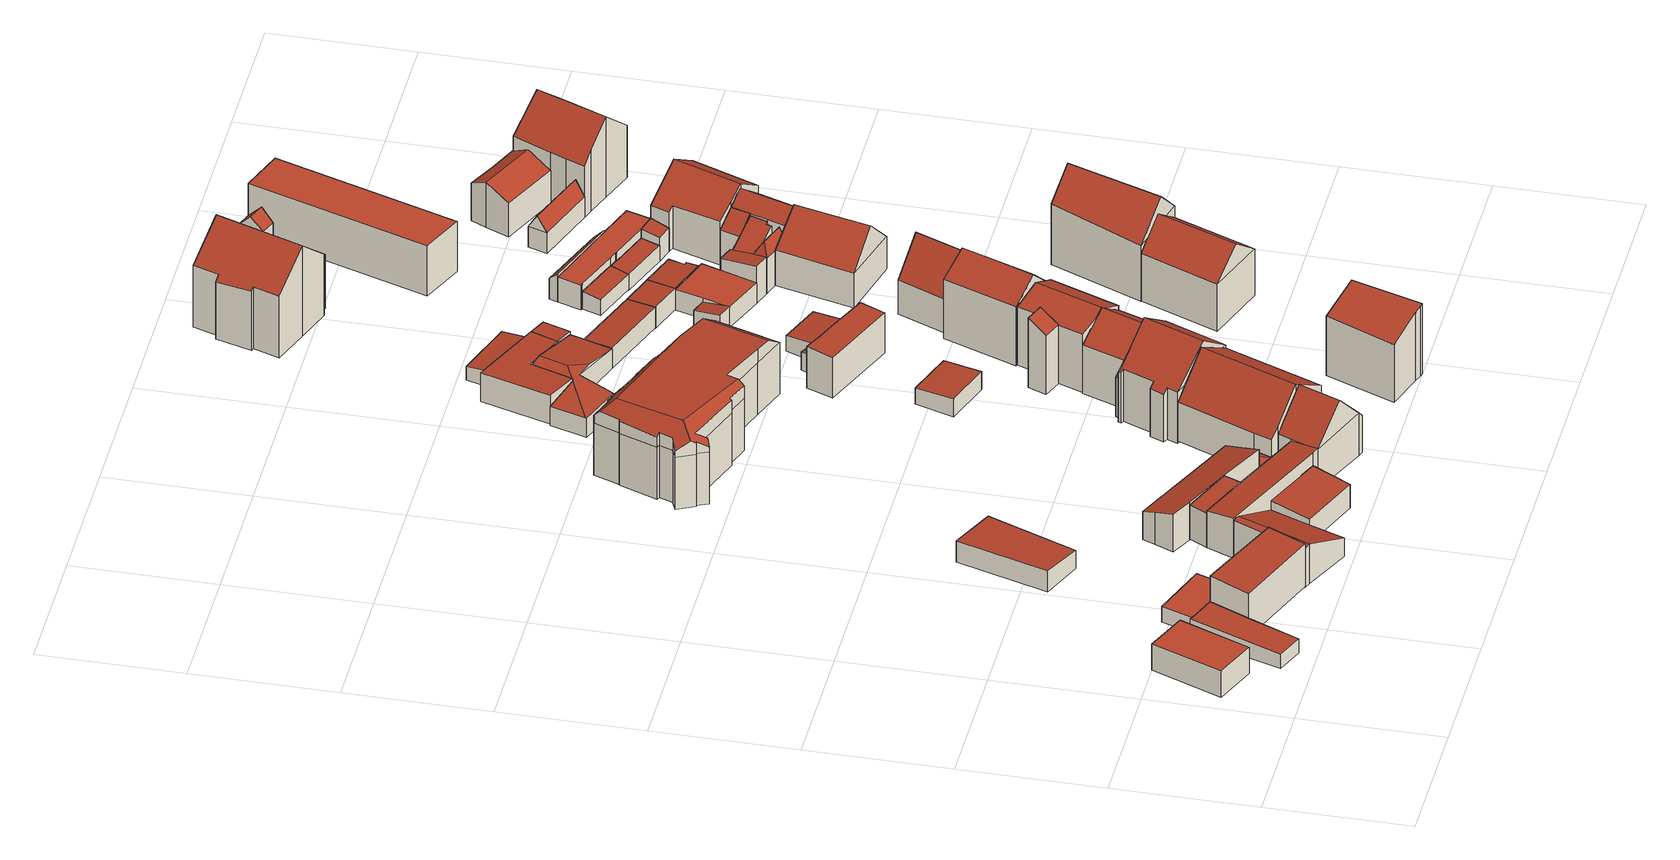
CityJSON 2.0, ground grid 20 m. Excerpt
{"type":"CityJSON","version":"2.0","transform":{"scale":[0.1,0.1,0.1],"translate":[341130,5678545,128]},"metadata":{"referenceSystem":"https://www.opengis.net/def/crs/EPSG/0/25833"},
"CityObjects":{
"building1":{"type":"Building","attributes":{"Dachtyp_tdc":"tdcPolyFlatRoof","Gemeindeschluessel":14729160,"Dachneigung":0,"QualitaetDacherkennung":86,"Geometrietyp2DReferenz":"3000","function":"31001_9998","roofType":"1000","measuredHeight":4.12},"geometry":[{"type":"MultiSurface","lod":"2","boundaries":[[[0,1,2,3]],[[1,4,5,2]],[[4,6,7,5]],[[6,0,3,7]],[[6,4,1,0]],[[3,2,5,7]]],"semantics":{"surfaces":[{"type":"WallSurface"},{"type":"RoofSurface"},{"type":"GroundSurface"}],"values":[0,0,0,0,1,2]}}]},
"building2":{"type":"Building","attributes":{"Dachtyp_tdc":"tdcPolyFlatRoof","Gemeindeschluessel":14729160,"Dachneigung":3.44,"QualitaetDacherkennung":68,"Geometrietyp2DReferenz":"3000","function":"31001_9998","roofType":"2100","measuredHeight":3},"geometry":[{"type":"MultiSurface","lod":"2","boundaries":[[[8,9,10,11]],[[9,12,13,10]],[[12,14,15,13]],[[14,16,17,15]],[[16,18,19,17]],[[18,8,11,19]],[[18,16,14,12,9,8]],[[11,10,13,15,17,19]]],"semantics":{"surfaces":[{"type":"WallSurface"},{"type":"RoofSurface"},{"type":"GroundSurface"}],"values":[0,0,0,0,0,0,1,2]}}]},
"building3":{"type":"Building","attributes":{"Dachtyp_tdc":"tdcPolyFlatRoof","Gemeindeschluessel":14729160,"Dachneigung":0,"QualitaetDacherkennung":37,"Geometrietyp2DReferenz":"3000","function":"31001_9998","roofType":"1000","measuredHeight":2.38},"geometry":[{"type":"MultiSurface","lod":"2","boundaries":[[[20,21,22,23]],[[21,24,25,22]],[[24,26,27,25]],[[26,28,29,27]],[[28,20,23,29]],[[28,26,24,21,20]],[[23,22,25,27,29]]],"semantics":{"surfaces":[{"type":"WallSurface"},{"type":"RoofSurface"},{"type":"GroundSurface"}],"values":[0,0,0,0,0,1,2]}}]},
"building4":{"type":"Building","attributes":{"Dachtyp_tdc":"tdcPolyFlatRoof","Gemeindeschluessel":14729160,"Dachneigung":4.87,"QualitaetDacherkennung":68,"Geometrietyp2DReferenz":"3000","function":"31001_9998","roofType":"2100","measuredHeight":7.23},"geometry":[{"type":"MultiSurface","lod":"2","boundaries":[[[30,31,32,33]],[[31,34,35,32]],[[34,36,37,35]],[[36,38,39,37]],[[38,40,41,39]],[[40,30,33,41]],[[40,38,36,34,31,30]],[[33,32,35,37,39,41]]],"semantics":{"surfaces":[{"type":"WallSurface"},{"type":"RoofSurface"},{"type":"GroundSurface"}],"values":[0,0,0,0,0,0,1,2]}}]},
"building5":{"type":"Building","attributes":{"Dachtyp_tdc":"tdcPolyFlatRoof","Gemeindeschluessel":14729160,"Dachneigung":4.05,"QualitaetDacherkennung":75,"Geometrietyp2DReferenz":"3000","function":"31001_9998","roofType":"2100","measuredHeight":3.33},"geometry":[{"type":"MultiSurface","lod":"2","boundaries":[[[42,43,44,45]],[[43,46,47,44]],[[46,48,49,47]],[[48,42,45,49]],[[48,46,43,42]],[[45,44,47,49]]],"semantics":{"surfaces":[{"type":"WallSurface"},{"type":"RoofSurface"},{"type":"GroundSurface"}],"values":[0,0,0,0,1,2]}}]},
"building6":{"type":"Building","attributes":{"Gemeindeschluessel":14729160,"Geometrietyp2DReferenz":"3000","function":"31001_9998","roofType":"9999"},"children":["building6-1","building6-2"]},
"building6-1":{"type":"BuildingPart","attributes":{"Dachtyp_tdc":"tdcPolyFlatRoof","Dachneigung":6,"QualitaetDacherkennung":75,"Geometrietyp2DReferenz":"3000","roofType":"2100","measuredHeight":4.35},"parents":["building6"],"geometry":[{"type":"MultiSurface","lod":"2","boundaries":[[[50,51,52,53,54]],[[51,55,56,52]],[[55,57,58,59,56]],[[55,51,50,57]],[[59,53,52,56]],[[54,58,57,50]],[[54,53,59,58]]],"semantics":{"surfaces":[{"type":"WallSurface"},{"type":"RoofSurface"},{"type":"GroundSurface"},{"type":"ClosureSurface"}],"values":[0,0,0,1,2,0,3]}}]},
"building6-2":{"type":"BuildingPart","attributes":{"Dachtyp_tdc":"tdcGableRoof","Dachneigung":23.96,"QualitaetDacherkennung":10,"Geometrietyp2DReferenz":"3000","roofType":"3100","measuredHeight":6.24},"parents":["building6"],"geometry":[{"type":"MultiSurface","lod":"2","boundaries":[[[60,61,62,63]],[[61,64,65,62]],[[64,66,67,65]],[[66,68,69,67]],[[68,70,71,69]],[[70,54,53,71]],[[58,60,63,59]],[[70,68,66,64,61]],[[61,60,58,54,70]],[[63,62,65,67,69,71,53,59]],[[58,59,53,54]]],"semantics":{"surfaces":[{"type":"WallSurface"},{"type":"RoofSurface"},{"type":"GroundSurface"},{"type":"ClosureSurface"}],"values":[0,0,0,0,0,0,0,1,1,2,3]}}]},
"building7":{"type":"Building","attributes":{"Dachtyp_tdc":"tdcPolyFlatRoof","Gemeindeschluessel":14729160,"Dachneigung":3.87,"QualitaetDacherkennung":43,"Geometrietyp2DReferenz":"3000","function":"31001_9998","roofType":"2100","measuredHeight":5.75},"geometry":[{"type":"MultiSurface","lod":"2","boundaries":[[[72,73,74,75]],[[73,76,77,74]],[[76,78,79,77]],[[78,72,75,79]],[[78,76,73,72]],[[75,74,77,79]]],"semantics":{"surfaces":[{"type":"WallSurface"},{"type":"RoofSurface"},{"type":"GroundSurface"}],"values":[0,0,0,0,1,2]}}]},
"building8":{"type":"Building","attributes":{"Dachtyp_tdc":"tdcPolyFlatRoof","Gemeindeschluessel":14729160,"Dachneigung":7.67,"QualitaetDacherkennung":51,"Geometrietyp2DReferenz":"3000","function":"31001_9998","roofType":"2100","measuredHeight":6.24},"geometry":[{"type":"MultiSurface","lod":"2","boundaries":[[[80,81,74,82]],[[81,83,75,74]],[[83,84,85,75]],[[84,86,87,85]],[[86,88,89,87]],[[88,80,82,89]],[[88,86,84,83,81,80]],[[82,74,75,85,87,89]]],"semantics":{"surfaces":[{"type":"WallSurface"},{"type":"RoofSurface"},{"type":"GroundSurface"}],"values":[0,0,0,0,0,0,1,2]}}]},
"building9":{"type":"Building","attributes":{"Dachtyp_tdc":"tdcPolyFlatRoof","Gemeindeschluessel":14729160,"Dachneigung":16.66,"QualitaetDacherkennung":74,"Geometrietyp2DReferenz":"3000","function":"31001_9998","roofType":"2100","measuredHeight":6.03},"geometry":[{"type":"MultiSurface","lod":"2","boundaries":[[[90,91,92,93]],[[91,94,95,92]],[[94,96,97,95]],[[96,98,99,97]],[[98,100,101,99]],[[100,78,102,101]],[[78,103,104,102]],[[103,90,93,104]],[[103,78,100,98,96,94,91,90]],[[93,92,95,97,99,101,102,104]]],"semantics":{"surfaces":[{"type":"WallSurface"},{"type":"RoofSurface"},{"type":"GroundSurface"}],"values":[0,0,0,0,0,0,0,0,1,2]}}]},
"building10":{"type":"Building","attributes":{"Dachtyp_tdc":"tdcFreeFormRoof","Gemeindeschluessel":14729160,"Dachneigung":14.47,"QualitaetDacherkennung":36,"Geometrietyp2DReferenz":"3000","function":"31001_9998","roofType":"5000","measuredHeight":3.43},"geometry":[{"type":"MultiSurface","lod":"2","boundaries":[[[105,106,107,108]],[[106,109,110,107]],[[109,111,112,110]],[[111,113,114,112]],[[113,115,116,114]],[[115,117,118,116]],[[117,105,108,118]],[[119,117,115]],[[120,119,115,113]],[[121,120,113,111]],[[121,111,109]],[[106,105,119,120,121,109]],[[119,105,117]],[[108,107,110,112,114,116,118]]],"semantics":{"surfaces":[{"type":"WallSurface"},{"type":"RoofSurface"},{"type":"GroundSurface"}],"values":[0,0,0,0,0,0,0,1,1,1,1,1,1,2]}}]},
"building11":{"type":"Building","attributes":{"Dachtyp_tdc":"tdcFreeFormRoof","Gemeindeschluessel":14729160,"Dachneigung":46.36,"QualitaetDacherkennung":58,"Geometrietyp2DReferenz":"3000","function":"31001_9998","roofType":"5000","measuredHeight":11.11},"geometry":[{"type":"MultiSurface","lod":"2","boundaries":[[[122,123,124,125]],[[123,126,127,124]],[[126,128,129,127]],[[128,130,131,129]],[[130,132,133,131]],[[132,122,125,133]],[[132,130,128,134,135]],[[135,134,126,123,122]],[[122,132,135]],[[128,126,134]],[[125,124,127,129,131,133]]],"semantics":{"surfaces":[{"type":"WallSurface"},{"type":"RoofSurface"},{"type":"GroundSurface"}],"values":[0,0,0,0,0,0,1,1,0,0,2]}}]},
"building12":{"type":"Building","attributes":{"Dachtyp_tdc":"tdcGableRoof","Gemeindeschluessel":14729160,"Dachneigung":46.3,"QualitaetDacherkennung":53,"Geometrietyp2DReferenz":"3000","function":"31001_9998","roofType":"3100","measuredHeight":11.63},"geometry":[{"type":"MultiSurface","lod":"2","boundaries":[[[136,137,138,139,140,141,142,143]],[[144,145,137,136]],[[145,146,138,137]],[[146,147,139,138]],[[147,148,140,139]],[[148,149,141,140]],[[149,150,142,141]],[[150,151,143,142]],[[151,144,136,143]],[[149,148,147,146,145,144]],[[144,151,150,149]]],"semantics":{"surfaces":[{"type":"GroundSurface"},{"type":"WallSurface"},{"type":"RoofSurface"}],"values":[0,1,1,1,1,1,1,1,1,2,2]}}]},
"building13":{"type":"Building","attributes":{"Dachtyp_tdc":"tdcFreeFormRoof","Gemeindeschluessel":14729160,"Dachneigung":4.68,"QualitaetDacherkennung":26,"Geometrietyp2DReferenz":"3000","function":"31001_9998","roofType":"5000","measuredHeight":11.89},"geometry":[{"type":"MultiSurface","lod":"2","boundaries":[[[152,153,154,155]],[[153,156,157,154]],[[156,158,159,157]],[[158,160,161,159]],[[160,162,163,161]],[[162,164,165,163]],[[164,166,167,165]],[[166,168,169,167]],[[168,170,171,169]],[[170,172,173,171]],[[172,174,175,173]],[[174,176,177,175]],[[176,178,179,177]],[[178,180,181,179]],[[180,182,183,181]],[[182,184,185,183]],[[184,186,187,185]],[[186,188,189,187]],[[188,190,191,189]],[[190,192,193,191]],[[192,194,195,193]],[[194,196,197,195]],[[196,198,199,197]],[[198,200,201,199]],[[200,202,203,201]],[[202,204,205,203]],[[204,206,207,205]],[[206,208,209,207]],[[208,210,211,209]],[[210,152,155,211]],[[172,212,213,174]],[[214,215,216,217,218,219,220,221,222,223,224]],[[225,226,227,228,229,230,231,219,218,232]],[[233,234,235,236,237,238,239,240,241,242,225,232]],[[243,233,232,218,217,244,245,213,212]],[[176,245,244,178]],[[174,213,245,176]],[[178,244,217,180]],[[166,234,233,243,168]],[[168,243,212,170]],[[210,242,241,152]],[[208,226,225,242,210]],[[152,241,240,153]],[[153,240,239,156]],[[156,239,238,158]],[[158,238,237,160]],[[160,237,236,162]],[[162,236,235,164]],[[164,235,234,166]],[[198,231,230,200]],[[196,220,219,231,198]],[[200,230,229,202]],[[202,229,228,204]],[[204,228,227,206]],[[206,227,226,208]],[[188,224,223,190]],[[186,214,224,188]],[[190,223,222,192]],[[192,222,221,194]],[[194,221,220,196]],[[184,215,214,186]],[[182,216,215,184]],[[180,217,216,182]],[[170,212,172]],[[155,154,157,159,161,163,165,167,169,171,173,175,177,179,181,183,185,187,189,191,193,195,197,199,201,203,205,207,209,211]]],"semantics":{"surfaces":[{"type":"WallSurface"},{"type":"RoofSurface"},{"type":"GroundSurface"}],"values":[0,0,0,0,0,0,0,0,0,0,0,0,0,0,0,0,0,0,0,0,0,0,0,0,0,0,0,0,0,0,1,1,1,1,1,0,0,0,0,0,0,0,0,0,0,0,0,0,0,0,0,0,0,0,0,0,0,0,0,0,0,0,0,0,2]}}]},
"building14":{"type":"Building","attributes":{"Dachtyp_tdc":"tdcFreeFormRoof","Gemeindeschluessel":14729160,"Dachneigung":38.47,"QualitaetDacherkennung":41,"Geometrietyp2DReferenz":"3000","function":"31001_9998","roofType":"5000","measuredHeight":12.62},"geometry":[{"type":"MultiSurface","lod":"2","boundaries":[[[246,247,248,249]],[[247,250,251,248]],[[250,252,253,251]],[[252,254,255,253]],[[254,256,257,255]],[[256,258,259,257]],[[258,260,261,259]],[[260,262,263,261]],[[262,264,265,263]],[[264,266,267,265]],[[266,268,269,267]],[[268,246,249,269]],[[268,266,270,271]],[[271,270,264,262,260,258,256,254,252,250,247,246]],[[266,264,270]],[[246,268,271]],[[249,248,251,253,255,257,259,261,263,265,267,269]]],"semantics":{"surfaces":[{"type":"WallSurface"},{"type":"RoofSurface"},{"type":"GroundSurface"}],"values":[0,0,0,0,0,0,0,0,0,0,0,0,1,1,0,0,2]}}]},
"building15":{"type":"Building","attributes":{"Dachtyp_tdc":"tdcGableRoof","Gemeindeschluessel":14729160,"Dachneigung":34,"QualitaetDacherkennung":40,"Geometrietyp2DReferenz":"3000","function":"31001_9998","roofType":"3100","measuredHeight":10.66},"geometry":[{"type":"MultiSurface","lod":"2","boundaries":[[[272,273,274,275]],[[273,276,277,274]],[[276,278,279,277]],[[278,280,281,279]],[[280,282,267,281]],[[282,283,284,267]],[[283,285,265,284]],[[285,286,263,265]],[[286,272,275,263]],[[283,282,280,278]],[[278,276,273,272,286,285,283]],[[275,274,277,279,281,267,284,265,263]]],"semantics":{"surfaces":[{"type":"WallSurface"},{"type":"RoofSurface"},{"type":"GroundSurface"}],"values":[0,0,0,0,0,0,0,0,0,1,1,2]}}]},
"building16":{"type":"Building","attributes":{"Dachtyp_tdc":"tdcPolyFlatRoof","Gemeindeschluessel":14729160,"Dachneigung":2.87,"QualitaetDacherkennung":85,"Geometrietyp2DReferenz":"3000","function":"31001_9998","roofType":"2100","measuredHeight":2.83},"geometry":[{"type":"MultiSurface","lod":"2","boundaries":[[[287,288,289,290]],[[288,291,292,289]],[[291,293,294,292]],[[293,287,290,294]],[[293,291,288,287]],[[290,289,292,294]]],"semantics":{"surfaces":[{"type":"WallSurface"},{"type":"RoofSurface"},{"type":"GroundSurface"}],"values":[0,0,0,0,1,2]}}]},
"building17":{"type":"Building","attributes":{"Dachtyp_tdc":"tdcPolyFlatRoof","Gemeindeschluessel":14729160,"Dachneigung":15.52,"QualitaetDacherkennung":63,"Geometrietyp2DReferenz":"3000","function":"31001_9998","roofType":"2100","measuredHeight":11.02},"geometry":[{"type":"MultiSurface","lod":"2","boundaries":[[[295,296,297,298]],[[296,299,300,297]],[[299,301,302,300]],[[301,303,304,302]],[[303,305,306,304]],[[305,295,298,306]],[[305,303,301,299,296,295]],[[298,297,300,302,304,306]]],"semantics":{"surfaces":[{"type":"WallSurface"},{"type":"RoofSurface"},{"type":"GroundSurface"}],"values":[0,0,0,0,0,0,1,2]}}]},
"building18":{"type":"Building","attributes":{"Dachtyp_tdc":"tdcFreeFormRoof","Gemeindeschluessel":14729160,"Dachneigung":10.01,"QualitaetDacherkennung":41,"Geometrietyp2DReferenz":"3000","function":"31001_9998","roofType":"5000","measuredHeight":4.33},"geometry":[{"type":"MultiSurface","lod":"2","boundaries":[[[307,308,309,310]],[[308,311,312,309]],[[311,313,314,312]],[[313,315,316,314]],[[315,317,318,316]],[[317,319,320,318]],[[319,321,322,320]],[[321,323,324,322]],[[323,325,326,324]],[[325,307,310,326]],[[311,327,328,329,315,313]],[[308,307,325,323,330,328,327]],[[328,330,321,319,317,329]],[[311,308,327]],[[317,315,329]],[[323,321,330]],[[310,309,312,314,316,318,320,322,324,326]]],"semantics":{"surfaces":[{"type":"WallSurface"},{"type":"RoofSurface"},{"type":"GroundSurface"}],"values":[0,0,0,0,0,0,0,0,0,0,1,1,1,0,0,0,2]}}]},
"building19":{"type":"Building","attributes":{"Dachtyp_tdc":"tdcPolyFlatRoof","Gemeindeschluessel":14729160,"Dachneigung":4.34,"QualitaetDacherkennung":82,"Geometrietyp2DReferenz":"3000","function":"31001_9998","roofType":"2100","measuredHeight":4.58},"geometry":[{"type":"MultiSurface","lod":"2","boundaries":[[[331,332,333,334]],[[332,335,336,333]],[[335,337,338,336]],[[337,339,340,338]],[[339,341,342,340]],[[341,343,344,342]],[[343,331,334,344]],[[343,341,339,337,335,332,331]],[[334,333,336,338,340,342,344]]],"semantics":{"surfaces":[{"type":"WallSurface"},{"type":"RoofSurface"},{"type":"GroundSurface"}],"values":[0,0,0,0,0,0,0,1,2]}}]},
"building20":{"type":"Building","attributes":{"Gemeindeschluessel":14729160,"Geometrietyp2DReferenz":"3000","function":"31001_9998","roofType":"9999"},"children":["building20-1","building20-2"]},
"building20-1":{"type":"BuildingPart","attributes":{"Dachtyp_tdc":"tdcGableRoof","Dachneigung":12.67,"QualitaetDacherkennung":33,"Geometrietyp2DReferenz":"3000","roofType":"3100","measuredHeight":10.09},"parents":["building20"],"geometry":[{"type":"MultiSurface","lod":"2","boundaries":[[[345,346,347,348]],[[346,349,350,347]],[[351,352,353,354]],[[352,355,356,353]],[[355,357,358,356]],[[357,359,360,358]],[[359,361,362,360]],[[361,345,348,362]],[[357,355,352,351,349,346,345]],[[345,361,359,357]],[[348,347,350,354,353,356,358,360,362]],[[351,354,350,349]]],"semantics":{"surfaces":[{"type":"WallSurface"},{"type":"RoofSurface"},{"type":"GroundSurface"},{"type":"ClosureSurface"}],"values":[0,0,0,0,0,0,0,0,1,1,2,3]}}]},
"building20-2":{"type":"BuildingPart","attributes":{"Dachtyp_tdc":"tdcPolyFlatRoof","Dachneigung":30.16,"QualitaetDacherkennung":43,"Geometrietyp2DReferenz":"3000","roofType":"2100","measuredHeight":10.73},"parents":["building20"],"geometry":[{"type":"MultiSurface","lod":"2","boundaries":[[[363,364,365,366]],[[364,367,351,354,365]],[[368,363,366,350,349]],[[368,367,364,363]],[[366,365,354,350]],[[368,349,351,367]],[[349,350,354,351]]],"semantics":{"surfaces":[{"type":"WallSurface"},{"type":"RoofSurface"},{"type":"GroundSurface"},{"type":"ClosureSurface"}],"values":[0,0,0,1,2,0,3]}}]},
"building21":{"type":"Building","attributes":{"Dachtyp_tdc":"tdcPolyFlatRoof","Gemeindeschluessel":14729160,"Dachneigung":2.72,"QualitaetDacherkennung":70,"Geometrietyp2DReferenz":"3000","function":"31001_9998","roofType":"2100","measuredHeight":6.47},"geometry":[{"type":"MultiSurface","lod":"2","boundaries":[[[369,370,371,372]],[[370,373,374,371]],[[373,375,376,374]],[[375,377,378,376]],[[377,379,380,378]],[[379,381,382,380]],[[381,369,372,382]],[[381,379,377,375,373,370,369]],[[372,371,374,376,378,380,382]]],"semantics":{"surfaces":[{"type":"WallSurface"},{"type":"RoofSurface"},{"type":"GroundSurface"}],"values":[0,0,0,0,0,0,0,1,2]}}]},
"building22":{"type":"Building","attributes":{"Dachtyp_tdc":"tdcPolyFlatRoof","Gemeindeschluessel":14729160,"Dachneigung":6.96,"QualitaetDacherkennung":75,"Geometrietyp2DReferenz":"3000","function":"31001_9998","roofType":"2100","measuredHeight":2.66},"geometry":[{"type":"MultiSurface","lod":"2","boundaries":[[[383,384,338,385]],[[384,386,336,338]],[[386,387,388,336]],[[387,383,385,388]],[[387,386,384,383]],[[385,338,336,388]]],"semantics":{"surfaces":[{"type":"WallSurface"},{"type":"RoofSurface"},{"type":"GroundSurface"}],"values":[0,0,0,0,1,2]}}]},
"building23":{"type":"Building","attributes":{"Gemeindeschluessel":14729160,"Geometrietyp2DReferenz":"3000","function":"31001_9998","roofType":"9999"},"children":["building23-1","building23-2"]},
"building23-1":{"type":"BuildingPart","attributes":{"Dachtyp_tdc":"tdcPolyFlatRoof","Dachneigung":6.42,"QualitaetDacherkennung":78,"Geometrietyp2DReferenz":"3000","roofType":"2100","measuredHeight":3.15},"parents":["building23"],"geometry":[{"type":"MultiSurface","lod":"2","boundaries":[[[389,390,391,380,382]],[[392,393,394,395]],[[393,396,397,394]],[[396,389,382,397]],[[396,393,392,390,389]],[[382,380,395,394,397]],[[392,391,390]],[[392,395,380,391]]],"semantics":{"surfaces":[{"type":"WallSurface"},{"type":"RoofSurface"},{"type":"GroundSurface"},{"type":"ClosureSurface"}],"values":[0,0,0,0,1,2,0,3]}}]},
"building23-2":{"type":"BuildingPart","attributes":{"Dachtyp_tdc":"tdcPolyFlatRoof","Dachneigung":4.21,"QualitaetDacherkennung":54,"Geometrietyp2DReferenz":"3000","roofType":"2100","measuredHeight":3.01},"parents":["building23"],"geometry":[{"type":"MultiSurface","lod":"2","boundaries":[[[398,399,400,378]],[[399,392,395,400]],[[391,398,378,380]],[[391,392,399,398]],[[378,400,395,380]],[[380,395,392,391]]],"semantics":{"surfaces":[{"type":"WallSurface"},{"type":"RoofSurface"},{"type":"GroundSurface"},{"type":"ClosureSurface"}],"values":[0,0,0,1,2,3]}}]},
"building24":{"type":"Building","attributes":{"Dachtyp_tdc":"tdcFreeFormRoof","Gemeindeschluessel":14729160,"Dachneigung":42.78,"QualitaetDacherkennung":65,"Geometrietyp2DReferenz":"3000","function":"31001_9998","roofType":"5000","measuredHeight":11.61},"geometry":[{"type":"MultiSurface","lod":"2","boundaries":[[[401,402,360,403]],[[402,404,356,360]],[[404,405,406,356]],[[405,407,408,406]],[[407,401,403,408]],[[409,410,407,405,404]],[[402,401,410,409]],[[404,402,409]],[[401,407,410]],[[403,360,356,406,408]]],"semantics":{"surfaces":[{"type":"WallSurface"},{"type":"RoofSurface"},{"type":"GroundSurface"}],"values":[0,0,0,0,0,1,1,0,0,2]}}]},
"building25":{"type":"Building","attributes":{"Dachtyp_tdc":"tdcPolyFlatRoof","Gemeindeschluessel":14729160,"Dachneigung":4.88,"QualitaetDacherkennung":79,"Geometrietyp2DReferenz":"3000","function":"31001_9998","roofType":"2100","measuredHeight":3.66},"geometry":[{"type":"MultiSurface","lod":"2","boundaries":[[[411,339,412,413]],[[339,337,414,412]],[[337,415,416,414]],[[415,411,413,416]],[[415,337,339,411]],[[413,412,414,416]]],"semantics":{"surfaces":[{"type":"WallSurface"},{"type":"RoofSurface"},{"type":"GroundSurface"}],"values":[0,0,0,0,1,2]}}]},
"building26":{"type":"Building","attributes":{"Dachtyp_tdc":"tdcPolyFlatRoof","Gemeindeschluessel":14729160,"Dachneigung":4.42,"QualitaetDacherkennung":73,"Geometrietyp2DReferenz":"3000","function":"31001_9998","roofType":"2100","measuredHeight":3.27},"geometry":[{"type":"MultiSurface","lod":"2","boundaries":[[[417,418,419,420]],[[418,421,309,419]],[[421,422,310,309]],[[422,417,420,310]],[[422,421,418,417]],[[420,419,309,310]]],"semantics":{"surfaces":[{"type":"WallSurface"},{"type":"RoofSurface"},{"type":"GroundSurface"}],"values":[0,0,0,0,1,2]}}]},
"building27":{"type":"Building","attributes":{"Dachtyp_tdc":"tdcFreeFormRoof","Gemeindeschluessel":14729160,"Dachneigung":37.34,"QualitaetDacherkennung":79,"Geometrietyp2DReferenz":"3000","function":"31001_9998","roofType":"5000","measuredHeight":10.86},"geometry":[{"type":"MultiSurface","lod":"2","boundaries":[[[423,424,425,426]],[[424,427,428,425]],[[427,429,430,428]],[[429,423,426,430]],[[424,423,431,432]],[[432,431,429,427]],[[423,429,431]],[[427,424,432]],[[426,425,428,430]]],"semantics":{"surfaces":[{"type":"WallSurface"},{"type":"RoofSurface"},{"type":"GroundSurface"}],"values":[0,0,0,0,1,1,0,0,2]}}]},
"building28":{"type":"Building","attributes":{"Dachtyp_tdc":"tdcGableRoof","Gemeindeschluessel":14729160,"Dachneigung":50.17,"QualitaetDacherkennung":66,"Geometrietyp2DReferenz":"3000","function":"31001_9998","roofType":"3100","measuredHeight":10.27},"geometry":[{"type":"MultiSurface","lod":"2","boundaries":[[[433,434,403,435]],[[434,436,437,403]],[[436,438,439,437]],[[438,433,435,439]],[[436,434,440]],[[433,438,441]],[[434,433,441,440]],[[438,436,440,441]],[[435,403,437,439]]],"semantics":{"surfaces":[{"type":"WallSurface"},{"type":"RoofSurface"},{"type":"GroundSurface"}],"values":[0,0,0,0,0,0,1,1,2]}}]},
"building29":{"type":"Building","attributes":{"Dachtyp_tdc":"tdcPolyFlatRoof","Gemeindeschluessel":14729160,"Dachneigung":4.67,"QualitaetDacherkennung":73,"Geometrietyp2DReferenz":"3000","function":"31001_9998","roofType":"2100","measuredHeight":3.33},"geometry":[{"type":"MultiSurface","lod":"2","boundaries":[[[442,443,444,445]],[[443,418,446,444]],[[418,417,447,446]],[[417,442,445,447]],[[417,418,443,442]],[[445,444,446,447]]],"semantics":{"surfaces":[{"type":"WallSurface"},{"type":"RoofSurface"},{"type":"GroundSurface"}],"values":[0,0,0,0,1,2]}}]},
"building30":{"type":"Building","attributes":{"Gemeindeschluessel":14729160,"Geometrietyp2DReferenz":"3000","function":"31001_9998","roofType":"9999"},"children":["building30-1","building30-2"]},
"building30-1":{"type":"BuildingPart","attributes":{"Dachtyp_tdc":"tdcGableRoof","Dachneigung":38.92,"QualitaetDacherkennung":70,"Geometrietyp2DReferenz":"3000","roofType":"3100","measuredHeight":14.06},"parents":["building30"],"geometry":[{"type":"MultiSurface","lod":"2","boundaries":[[[448,449,450,451]],[[449,452,453,450]],[[452,454,455,453]],[[454,456,457,455]],[[456,458,459,457]],[[458,460,461,459]],[[460,462,463,461]],[[462,464,465,463]],[[464,466,467,465]],[[466,468,469,467]],[[468,470,471,469]],[[470,472,473,471]],[[472,474,475,476,473]],[[477,448,451,478]],[[472,470,468,466,464,462,460,458]],[[458,456,454,452,449,448,477,479,474,472]],[[451,450,453,455,457,459,461,463,465,467,469,471,473,476,478]],[[479,475,474]],[[477,478,476,475,479]]],"semantics":{"surfaces":[{"type":"WallSurface"},{"type":"RoofSurface"},{"type":"GroundSurface"},{"type":"ClosureSurface"}],"values":[0,0,0,0,0,0,0,0,0,0,0,0,0,0,1,1,2,0,3]}}]},
"building30-2":{"type":"BuildingPart","attributes":{"Dachtyp_tdc":"tdcGableRoof","Dachneigung":44.33,"QualitaetDacherkennung":83,"Geometrietyp2DReferenz":"3000","roofType":"3100","measuredHeight":11.37},"parents":["building30"],"geometry":[{"type":"MultiSurface","lod":"2","boundaries":[[[475,480,481,476]],[[480,482,483,481]],[[482,477,478,483]],[[482,480,484]],[[475,479,477,485]],[[480,475,485,484]],[[477,482,484,485]],[[476,481,483,478]],[[475,476,478,477,479]]],"semantics":{"surfaces":[{"type":"WallSurface"},{"type":"RoofSurface"},{"type":"GroundSurface"},{"type":"ClosureSurface"}],"values":[0,0,0,0,0,1,1,2,3]}}]},
"building31":{"type":"Building","attributes":{"Gemeindeschluessel":14729160,"Geometrietyp2DReferenz":"3000","function":"31001_9998","roofType":"9999"},"children":["building31-1","building31-2","building31-3","building31-4"]},
"building31-1":{"type":"BuildingPart","attributes":{"Dachtyp_tdc":"tdcPolyFlatRoof","Dachneigung":0,"QualitaetDacherkennung":59,"Geometrietyp2DReferenz":"3000","roofType":"1000","measuredHeight":3.17},"parents":["building31"],"geometry":[{"type":"MultiSurface","lod":"2","boundaries":[[[486,487,488,489]],[[490,491,492,493,494]],[[491,495,496,492]],[[495,497,498,496]],[[497,499,500,498]],[[499,501,502,500]],[[499,497,495,491,490,503,487,486,501]],[[502,489,488,493,492,496,498,500]],[[489,502,501,486]],[[494,503,490]],[[493,488,487,503,494]]],"semantics":{"surfaces":[{"type":"WallSurface"},{"type":"RoofSurface"},{"type":"GroundSurface"},{"type":"ClosureSurface"}],"values":[0,0,0,0,0,0,1,2,3,0,3]}}]},
"building31-2":{"type":"BuildingPart","attributes":{"Dachtyp_tdc":"tdcPolyFlatRoof","Dachneigung":7.96,"QualitaetDacherkennung":74,"Geometrietyp2DReferenz":"3000","roofType":"2100","measuredHeight":5.8},"parents":["building31"],"geometry":[{"type":"MultiSurface","lod":"2","boundaries":[[[504,505,506,507,508]],[[505,509,486,489,506]],[[510,511,512,513,502,501]],[[511,510,509,505,504]],[[507,506,489,502,513]],[[510,501,486,509]],[[501,502,489,486]],[[508,512,511,504]],[[508,507,513,512]]],"semantics":{"surfaces":[{"type":"WallSurface"},{"type":"RoofSurface"},{"type":"GroundSurface"},{"type":"ClosureSurface"}],"values":[0,0,0,1,2,0,3,0,3]}}]},
"building31-3":{"type":"BuildingPart","attributes":{"Dachtyp_tdc":"tdcPolyFlatRoof","Dachneigung":9.99,"QualitaetDacherkennung":69,"Geometrietyp2DReferenz":"3000","roofType":"2100","measuredHeight":3.34},"parents":["building31"],"geometry":[{"type":"MultiSurface","lod":"2","boundaries":[[[514,515,516,488,487]],[[515,517,518,516]],[[517,494,493,518]],[[517,515,514,503,494]],[[493,488,516,518]],[[487,503,514]],[[488,493,494,503,487]]],"semantics":{"surfaces":[{"type":"WallSurface"},{"type":"RoofSurface"},{"type":"GroundSurface"},{"type":"ClosureSurface"}],"values":[0,0,0,1,2,0,3]}}]},
"building31-4":{"type":"BuildingPart","attributes":{"Dachtyp_tdc":"tdcPolyFlatRoof","Dachneigung":32.51,"QualitaetDacherkennung":58,"Geometrietyp2DReferenz":"3000","roofType":"2100","measuredHeight":7.31},"parents":["building31"],"geometry":[{"type":"MultiSurface","lod":"2","boundaries":[[[512,519,520,513]],[[519,521,522,520]],[[521,523,524,522]],[[523,525,526,524]],[[525,527,528,526]],[[527,508,507,528]],[[527,525,523,521,519,512,508]],[[507,513,520,522,524,526,528]],[[513,507,508,512]]],"semantics":{"surfaces":[{"type":"WallSurface"},{"type":"RoofSurface"},{"type":"GroundSurface"},{"type":"ClosureSurface"}],"values":[0,0,0,0,0,0,1,2,3]}}]},
"building32":{"type":"Building","attributes":{"Dachtyp_tdc":"tdcPolyFlatRoof","Gemeindeschluessel":14729160,"Dachneigung":4.71,"QualitaetDacherkennung":66,"Geometrietyp2DReferenz":"3000","function":"31001_9998","roofType":"2100","measuredHeight":2.71},"geometry":[{"type":"MultiSurface","lod":"2","boundaries":[[[529,530,531,532]],[[530,533,534,531]],[[533,535,536,534]],[[535,529,532,536]],[[535,533,530,529]],[[532,531,534,536]]],"semantics":{"surfaces":[{"type":"WallSurface"},{"type":"RoofSurface"},{"type":"GroundSurface"}],"values":[0,0,0,0,1,2]}}]},
"building33":{"type":"Building","attributes":{"Dachtyp_tdc":"tdcPolyFlatRoof","Gemeindeschluessel":14729160,"Dachneigung":4.46,"QualitaetDacherkennung":79,"Geometrietyp2DReferenz":"3000","function":"31001_9998","roofType":"2100","measuredHeight":3.38},"geometry":[{"type":"MultiSurface","lod":"2","boundaries":[[[537,538,498,539]],[[538,540,496,498]],[[540,443,492,496]],[[443,442,541,492]],[[442,542,543,541]],[[542,544,545,543]],[[544,537,539,545]],[[544,542,442,443,540,538,537]],[[539,498,496,492,541,543,545]]],"semantics":{"surfaces":[{"type":"WallSurface"},{"type":"RoofSurface"},{"type":"GroundSurface"}],"values":[0,0,0,0,0,0,0,1,2]}}]},
"building34":{"type":"Building","attributes":{"Dachtyp_tdc":"tdcFreeFormRoof","Gemeindeschluessel":14729160,"Dachneigung":38.88,"QualitaetDacherkennung":58,"Geometrietyp2DReferenz":"3000","function":"31001_9998","roofType":"5000","measuredHeight":13.04},"geometry":[{"type":"MultiSurface","lod":"2","boundaries":[[[546,547,548,549]],[[547,550,551,548]],[[550,552,553,551]],[[552,546,549,553]],[[547,546,554,555]],[[555,554,552,550]],[[550,547,555]],[[546,552,554]],[[549,548,551,553]]],"semantics":{"surfaces":[{"type":"WallSurface"},{"type":"RoofSurface"},{"type":"GroundSurface"}],"values":[0,0,0,0,1,1,0,0,2]}}]},
"building35":{"type":"Building","attributes":{"Dachtyp_tdc":"tdcGableRoof","Gemeindeschluessel":14729160,"Dachneigung":40.11,"QualitaetDacherkennung":81,"Geometrietyp2DReferenz":"3000","function":"31001_9998","roofType":"3100","measuredHeight":9.63},"geometry":[{"type":"MultiSurface","lod":"2","boundaries":[[[556,557,558,559]],[[557,560,561,558]],[[560,562,563,561]],[[562,556,559,563]],[[560,557,564]],[[556,562,565]],[[557,556,565,564]],[[562,560,564,565]],[[559,558,561,563]]],"semantics":{"surfaces":[{"type":"WallSurface"},{"type":"RoofSurface"},{"type":"GroundSurface"}],"values":[0,0,0,0,0,0,1,1,2]}}]},
"building36":{"type":"Building","attributes":{"Dachtyp_tdc":"tdcPolyFlatRoof","Gemeindeschluessel":14729160,"Dachneigung":4.5,"QualitaetDacherkennung":53,"Geometrietyp2DReferenz":"3000","function":"31001_9998","roofType":"2100","measuredHeight":2.65},"geometry":[{"type":"MultiSurface","lod":"2","boundaries":[[[535,566,567,568]],[[566,569,570,567]],[[569,571,572,570]],[[571,573,574,572]],[[573,575,576,574]],[[575,535,568,576]],[[575,573,571,569,566,535]],[[568,567,570,572,574,576]]],"semantics":{"surfaces":[{"type":"WallSurface"},{"type":"RoofSurface"},{"type":"GroundSurface"}],"values":[0,0,0,0,0,0,1,2]}}]},
"building37":{"type":"Building","attributes":{"Gemeindeschluessel":14729160,"Geometrietyp2DReferenz":"3000","function":"31001_9998","roofType":"9999"},"children":["building37-1","building37-2"]},
"building37-1":{"type":"BuildingPart","attributes":{"Dachtyp_tdc":"tdcPolyFlatRoof","Dachneigung":39.62,"QualitaetDacherkennung":44,"Geometrietyp2DReferenz":"3000","roofType":"2100","measuredHeight":4.3},"parents":["building37"],"geometry":[{"type":"MultiSurface","lod":"2","boundaries":[[[577,578,579,580,581]],[[582,583,584,585,586]],[[583,577,581,584]],[[583,582,578,577]],[[581,580,585,584]],[[586,579,578,582]],[[586,585,580,579]]],"semantics":{"surfaces":[{"type":"WallSurface"},{"type":"RoofSurface"},{"type":"GroundSurface"},{"type":"ClosureSurface"}],"values":[0,0,0,1,2,0,3]}}]},
"building37-2":{"type":"BuildingPart","attributes":{"Dachtyp_tdc":"tdcPolyFlatRoof","Dachneigung":0,"QualitaetDacherkennung":44,"Geometrietyp2DReferenz":"3000","roofType":"1000","measuredHeight":3.9},"parents":["building37"],"geometry":[{"type":"MultiSurface","lod":"2","boundaries":[[[587,588,589,590]],[[588,591,592,589]],[[591,593,594,592]],[[593,595,534,594]],[[595,596,531,534]],[[596,597,598,531]],[[597,586,585,598]],[[579,599,600,580]],[[599,587,590,600]],[[599,579,586,597,596,595,593,591,588,587]],[[590,589,592,594,534,531,598,585,580,600]],[[580,585,586,579]]],"semantics":{"surfaces":[{"type":"WallSurface"},{"type":"RoofSurface"},{"type":"GroundSurface"},{"type":"ClosureSurface"}],"values":[0,0,0,0,0,0,0,0,0,1,2,3]}}]},
"building38":{"type":"Building","attributes":{"Gemeindeschluessel":14729160,"Geometrietyp2DReferenz":"3000","function":"31001_9998","roofType":"9999"},"children":["building38-1","building38-2"]},
"building38-1":{"type":"BuildingPart","attributes":{"Dachtyp_tdc":"tdcFreeFormRoof","Dachneigung":58.88,"QualitaetDacherkennung":22,"Geometrietyp2DReferenz":"3000","roofType":"5000","measuredHeight":7.23},"parents":["building38"],"geometry":[{"type":"MultiSurface","lod":"2","boundaries":[[[601,504,507,506]],[[504,602,528,507]],[[602,603,526,528]],[[603,604,524,526]],[[605,606,563,607]],[[606,601,506,563]],[[608,604,603,602,504,609]],[[504,601,609]],[[601,606,605,608,609]],[[506,507,528,526,524,610,607,563]],[[610,524,604,608]],[[605,607,610,608]]],"semantics":{"surfaces":[{"type":"WallSurface"},{"type":"RoofSurface"},{"type":"GroundSurface"},{"type":"ClosureSurface"}],"values":[0,0,0,0,0,0,1,1,1,2,3,3]}}]},
"building38-2":{"type":"BuildingPart","attributes":{"Dachtyp_tdc":"tdcGableRoof","Dachneigung":39.23,"QualitaetDacherkennung":81,"Geometrietyp2DReferenz":"3000","roofType":"3100","measuredHeight":9.38},"parents":["building38"],"geometry":[{"type":"MultiSurface","lod":"2","boundaries":[[[611,612,613,522]],[[612,614,615,613]],[[614,616,617,615]],[[616,618,559,617]],[[618,619,620,559]],[[619,621,605,607,620]],[[622,611,522,524,604]],[[619,618,616,614]],[[614,612,611,622,621,619]],[[522,613,615,617,559,620,607,610,524]],[[622,604,608,605,621]],[[604,524,610,608]],[[608,610,607,605]]],"semantics":{"surfaces":[{"type":"WallSurface"},{"type":"RoofSurface"},{"type":"GroundSurface"},{"type":"ClosureSurface"}],"values":[0,0,0,0,0,0,0,1,1,2,0,3,3]}}]},
"building39":{"type":"Building","attributes":{"Dachtyp_tdc":"tdcPolyFlatRoof","Gemeindeschluessel":14729160,"Dachneigung":39.77,"QualitaetDacherkennung":70,"Geometrietyp2DReferenz":"3000","function":"31001_9998","roofType":"2100","measuredHeight":7.54},"geometry":[{"type":"MultiSurface","lod":"2","boundaries":[[[623,624,520,522]],[[624,625,626,520]],[[625,627,613,626]],[[627,623,522,613]],[[627,625,624,623]],[[522,520,626,613]]],"semantics":{"surfaces":[{"type":"WallSurface"},{"type":"RoofSurface"},{"type":"GroundSurface"}],"values":[0,0,0,0,1,2]}}]},
"building40":{"type":"Building","attributes":{"Dachtyp_tdc":"tdcPolyFlatRoof","Gemeindeschluessel":14729160,"Dachneigung":8.71,"QualitaetDacherkennung":72,"Geometrietyp2DReferenz":"3000","function":"31001_9998","roofType":"2100","measuredHeight":4.12},"geometry":[{"type":"MultiSurface","lod":"2","boundaries":[[[628,629,574,576]],[[629,630,631,574]],[[630,632,633,631]],[[632,628,576,633]],[[632,630,629,628]],[[576,574,631,633]]],"semantics":{"surfaces":[{"type":"WallSurface"},{"type":"RoofSurface"},{"type":"GroundSurface"}],"values":[0,0,0,0,1,2]}}]},
"building41":{"type":"Building","attributes":{"Dachtyp_tdc":"tdcPolyFlatRoof","Gemeindeschluessel":14729160,"Dachneigung":0,"QualitaetDacherkennung":55,"Geometrietyp2DReferenz":"3000","function":"31001_9998","roofType":"1000","measuredHeight":7.8},"geometry":[{"type":"MultiSurface","lod":"2","boundaries":[[[634,635,636,637]],[[635,638,639,636]],[[638,640,641,639]],[[640,634,637,641]],[[640,638,635,634]],[[637,636,639,641]]],"semantics":{"surfaces":[{"type":"WallSurface"},{"type":"RoofSurface"},{"type":"GroundSurface"}],"values":[0,0,0,0,1,2]}}]},
"building42":{"type":"Building","attributes":{"Dachtyp_tdc":"tdcGableRoof","Gemeindeschluessel":14729160,"Dachneigung":32.39,"QualitaetDacherkennung":85,"Geometrietyp2DReferenz":"3000","function":"31001_9998","roofType":"3100","measuredHeight":9.84},"geometry":[{"type":"MultiSurface","lod":"2","boundaries":[[[642,643,613,644]],[[643,645,626,613]],[[645,646,647,626]],[[646,648,633,647]],[[648,649,631,633]],[[649,650,651,631]],[[650,652,653,651]],[[652,654,655,653]],[[654,656,617,655]],[[656,642,644,617]],[[652,650,649,648,646,645,643,642]],[[642,656,654,652]],[[644,613,626,647,633,631,651,653,655,617]]],"semantics":{"surfaces":[{"type":"WallSurface"},{"type":"RoofSurface"},{"type":"GroundSurface"}],"values":[0,0,0,0,0,0,0,0,0,0,1,1,2]}}]},
"building43":{"type":"Building","attributes":{"Dachtyp_tdc":"tdcFreeFormRoof","Gemeindeschluessel":14729160,"Dachneigung":57.53,"QualitaetDacherkennung":9,"Geometrietyp2DReferenz":"3000","function":"31001_9998","roofType":"5000","measuredHeight":5.39},"geometry":[{"type":"MultiSurface","lod":"2","boundaries":[[[657,658,659,660]],[[658,661,662,659]],[[661,663,664,662]],[[663,657,660,664]],[[665,663,661]],[[666,665,661,658]],[[666,658,657]],[[665,666,657,663]],[[660,659,662,664]]],"semantics":{"surfaces":[{"type":"WallSurface"},{"type":"RoofSurface"},{"type":"GroundSurface"}],"values":[0,0,0,0,0,1,0,1,2]}}]},
"building44":{"type":"Building","attributes":{"Gemeindeschluessel":14729160,"Geometrietyp2DReferenz":"3000","function":"31001_9998","roofType":"9999"},"children":["building44-1","building44-2"]},
"building44-1":{"type":"BuildingPart","attributes":{"Dachtyp_tdc":"tdcGableRoof","Dachneigung":40.52,"QualitaetDacherkennung":60,"Geometrietyp2DReferenz":"3000","roofType":"3100","measuredHeight":12.46},"parents":["building44"],"geometry":[{"type":"MultiSurface","lod":"2","boundaries":[[[667,668,669,670,662]],[[671,672,673,674,675]],[[672,676,677,673]],[[676,678,679,677]],[[678,680,681,679]],[[680,682,683,681]],[[682,684,685,683]],[[684,686,664,685]],[[686,667,662,664]],[[682,680,678,676]],[[676,672,671,668,667,686,684,682]],[[662,670,687,674,673,677,679,681,683,685,664]],[[675,688,669,668,671]],[[675,674,687,688]],[[687,670,669,688]]],"semantics":{"surfaces":[{"type":"WallSurface"},{"type":"RoofSurface"},{"type":"GroundSurface"},{"type":"ClosureSurface"}],"values":[0,0,0,0,0,0,0,0,0,1,1,2,0,3,3]}}]},
"building44-2":{"type":"BuildingPart","attributes":{"Dachtyp_tdc":"tdcGableRoof","Dachneigung":26.7,"QualitaetDacherkennung":76,"Geometrietyp2DReferenz":"3000","roofType":"3100","measuredHeight":6.96},"parents":["building44"],"geometry":[{"type":"MultiSurface","lod":"2","boundaries":[[[689,675,674,690]],[[669,691,692,670]],[[691,693,694,692]],[[693,695,696,694]],[[695,697,698,696]],[[697,689,690,698]],[[693,691,669,688]],[[688,675,689,697,695,693]],[[690,674,687,670,692,694,696,698]],[[687,674,675,688]],[[687,688,669,670]]],"semantics":{"surfaces":[{"type":"WallSurface"},{"type":"RoofSurface"},{"type":"GroundSurface"},{"type":"ClosureSurface"}],"values":[0,0,0,0,0,0,1,1,2,3,3]}}]}
},
"vertices":[
[6,97,57],[46,196,57],[46,196,16],[6,97,16],[105,172,57],[105,172,16],[65,73,57],[65,73,16],
[131,23,32],[92,38,32],[92,38,10],[131,23,10],[133,165,40],[133,165,10],[145,160,40],[145,160,10],[176,148,40],[176,148,10],[155,93,37],[155,93,10],
[243,180,33],[224,128,33],[224,128,9],[243,180,9],[176,148,33],[176,148,9],[145,160,33],[145,160,9],[162,208,33],[162,208,9],
[155,93,75],[176,148,80],[176,148,8],[155,93,8],[224,128,80],[224,128,8],[294,99,80],[294,99,8],[297,98,80],[297,98,8],[278,46,75],[278,46,8],
[260,341,33],[202,365,38],[202,365,5],[260,341,5],[242,493,38],[242,493,5],[311,466,33],[311,466,5],
[396,117,50],[483,80,50],[483,80,7],[396,117,7],[396,117,36],[461,27,44],[461,27,7],[374,61,44],[374,61,36],[374,61,7],
[355,12,36],[287,42,69],[287,42,7],[355,12,7],[278,46,67],[278,46,7],[297,98,67],[297,98,7],[320,148,67],[320,148,7],[328,145,69],[328,145,7],
[406,158,66],[336,187,61],[336,187,8],[406,158,8],[350,212,61],[350,212,8],[416,181,66],[416,181,8],
[320,148,70],[336,187,65],[320,148,8],[406,158,65],[510,114,65],[510,114,8],[494,76,70],[494,76,8],[483,80,70],[483,80,8],
[320,227,65],[331,253,56],[331,253,6],[320,227,6],[339,271,50],[339,271,6],[503,198,50],[503,198,6],[492,175,58],[492,175,6],[481,150,66],[481,150,6],[416,181,6],[350,212,65],[350,212,6],
[481,150,38],[492,175,38],[492,175,7],[481,150,7],[503,198,38],[503,198,7],[515,193,38],[515,193,7],[504,169,38],[504,169,7],[516,164,38],[516,164,7],[506,139,38],[506,139,7],[499,157,42],[495,166,40],[506,190,40],
[494,76,67],[510,114,67],[510,114,6],[494,76,6],[518,133,67],[518,133,6],[608,96,65],[608,96,6],[585,38,64],[585,38,6],[578,40,72],[578,40,6],[562,115,117],[538,57,117],
[555,118,5],[518,133,5],[506,139,5],[516,164,5],[562,273,5],[611,253,5],[662,232,5],[608,96,5],[555,118,121],[518,133,79],[506,139,65],[516,164,65],[562,273,66],[611,253,121],[662,232,87],[608,96,86],
[362,967,94],[364,973,94],[364,973,13],[362,967,13],[389,963,94],[389,963,13],[387,958,94],[387,958,13],[420,945,94],[420,945,13],[421,949,94],[421,949,13],[460,934,94],[460,934,13],[456,925,94],[456,925,13],[519,901,94],[519,901,13],[550,889,94],[550,889,13],[574,879,94],[574,879,13],[545,788,94],[545,788,13],[495,806,94],[495,806,13],[423,831,94],[423,831,13],[417,815,94],[417,815,13],[414,806,94],[414,806,13],[380,818,94],[380,818,13],[379,815,94],[379,815,13],[293,845,94],[293,845,13],[300,829,94],[300,829,13],[290,825,94],[290,825,13],[283,841,94],[283,841,13],[281,840,94],[281,840,13],[269,865,94],[269,865,13],[283,871,94],[283,871,13],[290,890,94],[290,890,13],[285,892,94],[285,892,13],[306,946,94],[306,946,13],[307,946,94],[307,946,13],[321,982,94],[321,982,13],[550,889,113],[520,797,113],[379,815,114],[380,818,116],[414,806,114],[417,815,121],[298,861,132],[278,847,116],[281,840,112],[283,841,113],[290,825,102],[300,829,108],[293,845,118],[318,973,116],[307,946,115],[306,946,113],[285,892,110],[290,890,115],[283,871,114],[269,865,103],[328,954,132],[500,908,117],[456,925,116],[460,934,106],[421,949,105],[420,945,109],[387,958,108],[389,963,102],[364,973,101],[362,967,107],[321,982,106],[519,901,115],[423,831,121],[495,806,115],
[562,273,81],[568,288,81],[568,288,1],[562,273,1],[561,291,75],[561,291,1],[570,311,76],[570,311,1],[577,308,82],[577,308,1],[595,351,82],[595,351,1],[591,353,79],[591,353,1],[592,357,79],[592,357,1],[599,354,85],[599,354,1],[619,347,101],[619,347,1],[697,318,92],[697,318,1],[662,232,92],[662,232,1],[650,336,127],[616,251,127],
[603,363,63],[622,356,77],[622,356,1],[603,363,1],[644,415,77],[644,415,1],[687,399,108],[687,399,1],[723,385,81],[723,385,1],[697,318,82],[661,332,108],[661,332,1],[619,347,77],[599,354,63],
[556,564,31],[574,618,28],[574,618,3],[556,564,3],[641,595,28],[641,595,3],[623,542,31],[623,542,3],
[704,22,94],[744,119,97],[744,119,4],[704,22,4],[805,99,114],[805,99,4],[773,0,114],[773,0,4],[768,1,113],[768,1,4],[757,5,110],[757,5,4],
[581,1051,35],[567,1011,35],[567,1011,5],[581,1051,5],[490,1037,44],[490,1037,5],[472,989,35],[472,989,5],[411,1011,35],[411,1011,5],[427,1062,35],[427,1062,5],[475,1043,44],[475,1043,5],[495,1102,44],[495,1102,5],[558,1080,40],[558,1080,5],[587,1070,35],[587,1070,5],[515,1029,45],[502,1055,48],[411,1012,35],[516,1095,48],
[427,1062,52],[457,1159,52],[457,1159,7],[427,1062,7],[488,1148,50],[488,1148,7],[572,1118,43],[572,1118,7],[558,1080,43],[558,1080,7],[495,1102,48],[495,1102,7],[475,1043,48],[475,1043,7],
[691,397,104],[644,415,93],[644,415,3],[691,397,3],[657,449,93],[657,449,3],[667,475,93],[672,473,94],[672,473,3],[667,475,3],[685,509,94],[685,509,3],[729,494,104],[729,494,3],[762,482,87],[762,482,3],[723,385,88],[723,385,3],
[630,459,94],[640,485,111],[640,485,3],[630,459,3],[667,475,111],[657,449,94],
[687,713,69],[674,679,67],[674,679,4],[687,713,4],[563,723,67],[563,723,4],[578,760,69],[578,760,4],[604,748,69],[604,748,4],[627,739,69],[627,739,4],[686,714,69],[686,714,4],
[585,1159,28],[572,1118,33],[585,1159,7],[488,1148,33],[500,1187,28],[500,1187,7],
[686,714,36],[627,739,35],[627,739,34],[637,765,32],[652,803,28],[652,803,4],[637,765,4],[711,780,28],[711,780,4],
[604,748,34],[615,775,32],[615,775,4],
[802,580,80],[762,482,81],[802,580,3],[685,509,96],[683,510,95],[683,510,3],[723,613,95],[723,613,3],[724,496,119],[763,597,119],
[587,1070,40],[558,1080,6],[587,1070,6],[572,1118,6],[600,1108,40],[600,1108,6],
[680,1016,34],[666,976,37],[666,976,5],[680,1016,5],[567,1011,37],[581,1051,34],
[943,359,77],[897,245,77],[897,245,4],[943,359,4],[810,275,77],[810,275,4],[855,384,78],[855,384,4],[899,372,112],[854,260,112],
[832,655,65],[802,580,64],[832,655,3],[733,609,55],[733,609,3],[763,681,56],[763,681,3],[772,593,106],[802,666,106],
[727,1000,34],[712,960,37],[712,960,4],[727,1000,4],[666,976,4],[680,1016,4],
[605,1429,109],[618,1425,97],[618,1425,13],[605,1429,13],[608,1394,97],[608,1394,13],[594,1399,109],[594,1399,13],[592,1392,109],[592,1392,13],[542,1409,154],[542,1409,13],[489,1428,109],[489,1428,13],[502,1465,109],[502,1465,13],[498,1466,105],[498,1466,13],[513,1516,102],[513,1516,13],[520,1514,109],[520,1514,13],[533,1550,109],[533,1550,13],[586,1531,154],[586,1531,13],[635,1513,109],[635,1513,107],[635,1513,13],[623,1478,109],[623,1478,13],[624,1483,109],
[658,1505,107],[658,1505,13],[646,1470,109],[646,1470,13],[652,1486,127],[628,1495,127],
[748,862,35],[689,884,35],[689,884,3],[748,862,3],[701,922,35],[712,960,35],[712,960,3],[701,922,3],[701,922,29],[764,943,35],[764,943,3],[767,942,35],[767,942,3],[775,939,35],[775,939,3],[766,913,35],[766,913,3],[692,893,35],
[778,873,58],[771,854,61],[771,854,3],[778,873,3],[778,873,45],[748,862,61],[766,913,53],[788,905,53],[788,905,45],[788,905,3],
[689,884,36],[667,892,36],[667,892,3],[680,929,29],[680,929,3],
[811,897,60],[811,897,3],[835,889,76],[835,889,3],[827,865,76],[827,865,3],[824,866,74],[824,866,3],[821,858,74],[821,858,3],
[679,1050,28],[688,1076,31],[688,1076,4],[679,1050,4],[752,1053,31],[752,1053,4],[742,1027,28],[742,1027,4],
[773,959,35],[767,942,37],[773,959,3],[764,943,37],[727,1000,3],[777,983,34],[777,983,3],[769,960,35],[769,960,3],
[991,491,95],[943,359,95],[943,359,3],[991,491,3],[855,384,90],[855,384,3],[911,513,97],[911,513,3],[954,501,133],[907,369,133],
[881,820,55],[857,716,54],[857,716,3],[881,820,3],[764,738,57],[764,738,3],[792,847,58],[792,847,3],[813,727,99],[839,833,99],
[752,1053,30],[752,1053,3],[742,1027,3],[764,1049,30],[764,1049,3],[765,1048,30],[765,1048,3],[821,1028,30],[821,1028,3],[812,1002,28],[812,1002,3],
[802,1085,36],[806,1073,45],[806,1073,43],[806,1073,4],[802,1085,4],[696,1110,47],[701,1122,36],[701,1122,4],[696,1110,4],[696,1110,43],
[847,1021,43],[821,1028,43],[821,1028,4],[847,1021,4],[765,1048,43],[765,1048,4],[764,1049,43],[764,1049,4],[752,1053,43],[688,1076,43],[685,1077,43],[685,1077,4],[858,1055,43],[858,1055,4],
[771,854,58],[821,858,58],[824,866,44],[827,865,44],[818,839,57],[792,847,57],[818,839,3],[821,848,74],[784,860,75],[821,848,3],
[835,889,78],[844,916,78],[844,916,3],[864,909,96],[864,909,3],[907,894,60],[907,894,3],[881,820,60],[838,833,96],[838,833,3],[818,839,79],[827,865,79],
[835,889,79],[811,897,58],[821,925,58],[821,925,3],[844,916,79],
[812,1002,40],[821,1028,44],[847,1021,44],[847,1021,3],[836,995,40],[836,995,3],
[673,1275,83],[760,1527,83],[760,1527,5],[673,1275,5],[822,1505,83],[822,1505,5],[734,1249,83],[734,1249,5],
[866,908,101],[844,916,87],[866,908,3],[821,925,71],[844,992,69],[844,992,3],[836,995,64],[847,1021,64],[872,1013,81],[872,1013,3],[902,1003,101],[902,1003,3],[946,988,70],[946,988,3],[907,894,72],
[801,1146,34],[810,1173,34],[810,1173,2],[801,1146,2],[899,1143,34],[899,1143,2],[888,1116,34],[888,1116,2],[893,1129,56],[806,1160,56],
[899,1143,82],[909,1165,82],[909,1165,54],[909,1165,2],[933,1219,83],[964,1205,112],[964,1205,2],[933,1219,2],[933,1219,60],[979,1198,127],[979,1198,2],[1025,1177,84],[1025,1177,2],[986,1082,83],[986,1082,2],[938,1099,127],[938,1099,2],[904,1111,97],[904,1111,2],[888,1116,82],[923,1197,2],[923,1197,72],
[932,1220,60],[932,1220,2],[826,1202,54],[826,1202,2],[841,1234,72],[841,1234,2],[852,1256,60],[852,1256,2],[892,1237,60],[892,1237,2]
]}
